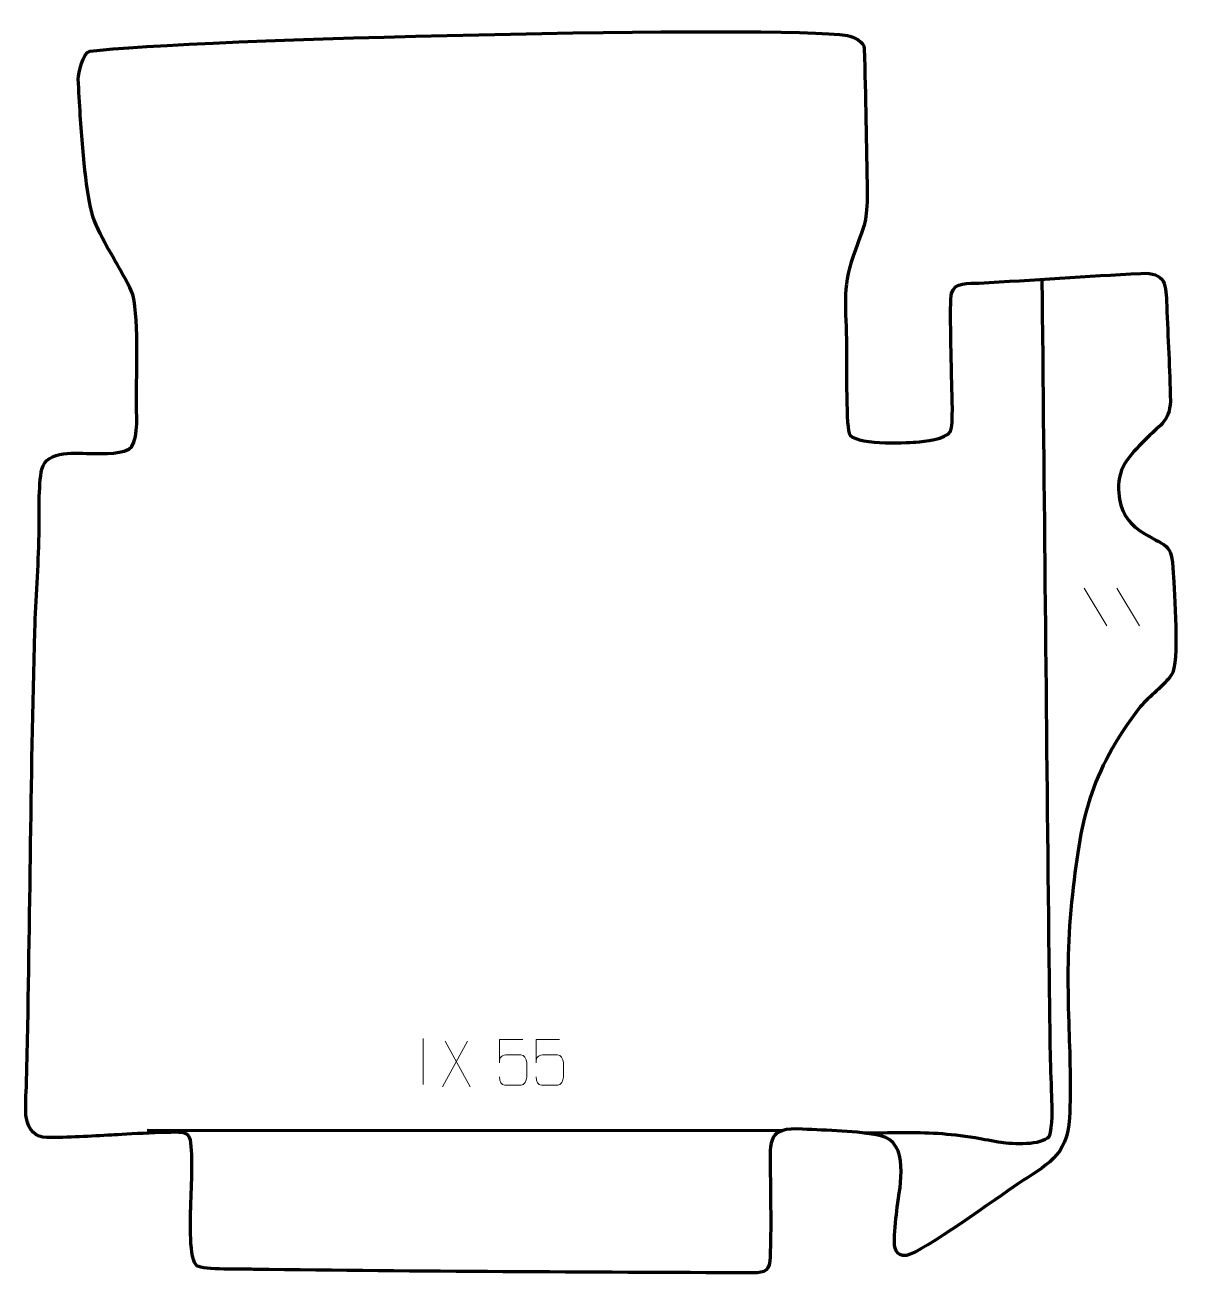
# Model space of a CAD drawing. Header units: millimetres. Extents: x 1070 to 1700, y 159 to 840.
import ezdxf

# ---------------------------------------------------------------- set-up
doc = ezdxf.new("R2010")
doc.units = ezdxf.units.MM
doc.header["$MEASUREMENT"] = 0
doc.layers.add('layer 1', color=7, linetype='Continuous')

msp = doc.modelspace()

# ---------------------------------------------------------------- linework, layer by layer
at = {"layer": 'layer 1', "color": 242, "lineweight": 158}
msp.add_open_spline([(1098.6372, 810.6588), (1098.9506, 804.0011), (1099.306, 797.3347), (1099.7148, 790.832), (1099.7148, 790.832), (1101.2548, 766.3406), (1103.5619, 744.1668), (1107.3254, 733.4887), (1107.3254, 733.4887), (1112.334, 720.6659), (1121.8695, 707.466), (1127.8046, 694.3811), (1127.8046, 694.3811), (1131.8749, 684.8199), (1130.3536, 648.1932), (1130.3146, 635.8105), (1130.3146, 635.8105), (1130.3394, 628.8298), (1131.5726, 615.6684), (1127.8119, 610.1379), (1127.8119, 610.1379), (1124.3123, 605.6626), (1111.73, 606.2719), (1106.4245, 606.2911), (1106.4245, 606.2911), (1098.3302, 606.3758), (1081.2284, 608.3868), (1078.7652, 597.7885), (1078.7652, 597.7885), (1076.7836, 589.2624), (1077.3756, 571.5961), (1077.2726, 562.1193), (1077.2726, 562.1193), (1076.8822, 544.3673), (1075.4442, 526.9735), (1074.9148, 509.3228), (1074.9148, 509.3228), (1072.571, 427.1972), (1072.4206, 344.979), (1070.3561, 262.8304), (1070.3561, 262.8304), (1070.2328, 258.0593), (1069.532, 247.7432), (1070.308, 243.6186), (1070.308, 243.6186), (1071.4866, 237.3541), (1075.0928, 233.34), (1081.566, 233.1944), (1081.566, 233.1944), (1092.7645, 233.0021), (1105.5429, 233.9824), (1116.8149, 234.5401), (1116.8149, 234.5401), (1123.2258, 234.8611), (1151.916, 236.693), (1156.0546, 235.7904), (1156.0546, 235.7904), (1158.2756, 235.3061), (1159.3048, 233.7586), (1159.767, 231.8295), (1159.767, 231.8295), (1161.4631, 223.9653), (1160.114, 203.1403), (1159.9295, 194.2766), (1159.9295, 194.2766), (1159.8229, 189.152), (1158.8633, 166.0495), (1163.4958, 163.1125), (1163.4958, 163.1125), (1166.7186, 161.0692), (1188.805, 161.3655), (1194.1565, 161.2893), (1194.1565, 161.2893), (1284.8373, 159.9967), (1375.732, 159.8273), (1466.4398, 159.318), (1466.4398, 159.318), (1473.7866, 159.2767), (1475.7203, 160.9359), (1476.0073, 168.1541), (1476.0073, 168.1541), (1476.6318, 183.8625), (1476.2294, 200.194), (1476.0985, 215.9592), (1476.0985, 215.9592), (1475.9679, 231.6357), (1474.7322, 238.8836), (1493.7021, 237.7747), (1493.7021, 237.7747), (1506.7965, 237.0436), (1523.7579, 236.9197), (1536.327, 234.1372), (1536.327, 234.1372), (1552.2584, 230.6104), (1546.9388, 206.701), (1545.4103, 195.2913), (1545.4103, 195.2913), (1544.8528, 190.2136), (1543.8853, 182.9524), (1543.7919, 178.03), (1543.7919, 178.03), (1543.6981, 173.0935), (1544.3189, 168.136), (1550.4307, 168.8753), (1550.4307, 168.8753), (1558.9748, 170.491), (1600.6584, 200.8547), (1611.0813, 207.8607), (1611.0813, 207.8607), (1626.475, 218.0354), (1638.254, 223.0346), (1639.3321, 243.9247), (1639.3321, 243.9247), (1640.1955, 260.6549), (1639.4583, 278.8911), (1638.9336, 295.6994), (1638.9336, 295.6994), (1638.2109, 318.8431), (1638.0803, 338.386), (1640.4678, 361.5384), (1640.4678, 361.5384), (1645.1604, 406.431), (1649.9086, 431.6041), (1677.9365, 468.0924), (1677.9365, 468.0924), (1682.8153, 473.7815), (1691.091, 480.0235), (1694.8488, 485.3037), (1694.8488, 485.3037), (1699.6369, 492.0315), (1696.378, 530.9232), (1695.9025, 541.0799), (1695.9025, 541.0799), (1695.3394, 558.9435), (1691.5436, 554.8956), (1678.0411, 563.9896), (1678.0411, 563.9896), (1669.6788, 569.6217), (1666.6321, 576.7006), (1666.0766, 586.6409), (1666.0766, 586.6409), (1665.374, 599.2159), (1673.6406, 606.8711), (1681.8553, 615.0037), (1681.8553, 615.0037), (1689.375, 622.501), (1693.6782, 623.4971), (1694.3955, 634.8871), (1694.3955, 634.8871), (1694.052, 652.1786), (1693.026, 669.6019), (1692.355, 686.9), (1692.355, 686.9), (1691.9263, 698.2289), (1692.1248, 705.2319), (1678.2711, 704.5354), (1678.2711, 704.5354), (1648.8514, 703.0565), (1619.3928, 700.9376), (1589.9743, 699.2343), (1589.9743, 699.2343), (1584.3477, 698.9111), (1576.6426, 700.132), (1574.9148, 693.512), (1574.9148, 693.512), (1573.8614, 689.4756), (1574.9968, 651.0612), (1575.106, 643.7132), (1575.106, 643.7132), (1575.2127, 638.2525), (1576.0547, 622.7392), (1574.4844, 618.3917), (1574.4844, 618.3917), (1571.8535, 614.0035), (1560.1026, 612.8866), (1555.5154, 612.49), (1555.5154, 612.49), (1549.345, 612.0977), (1521.1795, 610.8084), (1519.0906, 617.385), (1519.0906, 617.385), (1517.3312, 622.9244), (1517.7349, 659.7235), (1517.6717, 668.4881), (1517.6717, 668.4881), (1517.1734, 688.6406), (1515.2503, 697.936), (1522.5359, 717.4811), (1522.5359, 717.4811), (1527.6338, 730.9465), (1528.9669, 733.2522), (1528.9512, 748.554), (1528.9512, 748.554), (1528.6344, 774.6965), (1528.09, 800.9491), (1527.3853, 827.1963), (1527.3853, 827.1963), (1527.2924, 830.664), (1521.5875, 833.7898), (1518.2112, 834.318), (1518.2112, 834.318), (1481.5605, 840.0523), (1156.434, 832.6218), (1105.0176, 825.695), (1105.0176, 825.695), (1101.1573, 825.175), (1098.5103, 813.356), (1098.6372, 810.6588)], degree=3, knots=[0, 0, 0, 0, 0.01886792, 0.01886792, 0.01886792, 0.01886792, 0.03773585, 0.03773585, 0.03773585, 0.03773585, 0.05660377, 0.05660377, 0.05660377, 0.05660377, 0.0754717, 0.0754717, 0.0754717, 0.0754717, 0.09433962, 0.09433962, 0.09433962, 0.09433962, 0.11320755, 0.11320755, 0.11320755, 0.11320755, 0.13207547, 0.13207547, 0.13207547, 0.13207547, 0.1509434, 0.1509434, 0.1509434, 0.1509434, 0.16981132, 0.16981132, 0.16981132, 0.16981132, 0.18867925, 0.18867925, 0.18867925, 0.18867925, 0.20754717, 0.20754717, 0.20754717, 0.20754717, 0.22641509, 0.22641509, 0.22641509, 0.22641509, 0.24528302, 0.24528302, 0.24528302, 0.24528302, 0.26415094, 0.26415094, 0.26415094, 0.26415094, 0.28301887, 0.28301887, 0.28301887, 0.28301887, 0.30188679, 0.30188679, 0.30188679, 0.30188679, 0.32075472, 0.32075472, 0.32075472, 0.32075472, 0.33962264, 0.33962264, 0.33962264, 0.33962264, 0.35849057, 0.35849057, 0.35849057, 0.35849057, 0.37735849, 0.37735849, 0.37735849, 0.37735849, 0.39622642, 0.39622642, 0.39622642, 0.39622642, 0.41509434, 0.41509434, 0.41509434, 0.41509434, 0.43396226, 0.43396226, 0.43396226, 0.43396226, 0.45283019, 0.45283019, 0.45283019, 0.45283019, 0.47169811, 0.47169811, 0.47169811, 0.47169811, 0.49056604, 0.49056604, 0.49056604, 0.49056604, 0.50943396, 0.50943396, 0.50943396, 0.50943396, 0.52830189, 0.52830189, 0.52830189, 0.52830189, 0.54716981, 0.54716981, 0.54716981, 0.54716981, 0.56603774, 0.56603774, 0.56603774, 0.56603774, 0.58490566, 0.58490566, 0.58490566, 0.58490566, 0.60377358, 0.60377358, 0.60377358, 0.60377358, 0.62264151, 0.62264151, 0.62264151, 0.62264151, 0.64150943, 0.64150943, 0.64150943, 0.64150943, 0.66037736, 0.66037736, 0.66037736, 0.66037736, 0.67924528, 0.67924528, 0.67924528, 0.67924528, 0.69811321, 0.69811321, 0.69811321, 0.69811321, 0.71698113, 0.71698113, 0.71698113, 0.71698113, 0.73584906, 0.73584906, 0.73584906, 0.73584906, 0.75471698, 0.75471698, 0.75471698, 0.75471698, 0.77358491, 0.77358491, 0.77358491, 0.77358491, 0.79245283, 0.79245283, 0.79245283, 0.79245283, 0.81132075, 0.81132075, 0.81132075, 0.81132075, 0.83018868, 0.83018868, 0.83018868, 0.83018868, 0.8490566, 0.8490566, 0.8490566, 0.8490566, 0.86792453, 0.86792453, 0.86792453, 0.86792453, 0.88679245, 0.88679245, 0.88679245, 0.88679245, 0.90566038, 0.90566038, 0.90566038, 0.90566038, 0.9245283, 0.9245283, 0.9245283, 0.9245283, 0.94339623, 0.94339623, 0.94339623, 0.94339623, 0.96226415, 0.96226415, 0.96226415, 0.96226415, 1, 1, 1, 1], dxfattribs=at)
at = {"layer": 'layer 1', "color": 142, "lineweight": 158}
msp.add_open_spline([(1624.2704, 701.3455), (1624.3381, 694.9557), (1624.4059, 688.5659), (1624.4736, 682.1761), (1624.4736, 682.1761), (1625.7527, 561.4218), (1626.8096, 440.6653), (1628.2052, 319.9123), (1628.2052, 319.9123), (1628.3492, 307.4582), (1628.5035, 295.0044), (1628.6703, 282.5505), (1628.6703, 282.5505), (1628.7929, 273.4166), (1629.1852, 264.7639), (1629.4896, 255.6681), (1629.4896, 255.6681), (1629.6617, 250.5234), (1630.1596, 238.3918), (1628.1698, 233.8245), (1628.1698, 233.8245), (1624.0925, 228.5696), (1608.2137, 229.6516), (1602.1368, 230.4253), (1602.1368, 230.4253), (1597.3776, 231.1554), (1592.6385, 232.1662), (1587.8933, 233.0099), (1587.8933, 233.0099), (1572.8385, 235.2961), (1562.4423, 235.9164), (1547.2149, 235.7525), (1547.2149, 235.7525), (1540.7698, 235.6831), (1534.3246, 235.627), (1527.8794, 235.5718)], degree=3, knots=[0, 0, 0, 0, 0.1, 0.1, 0.1, 0.1, 0.2, 0.2, 0.2, 0.2, 0.3, 0.3, 0.3, 0.3, 0.4, 0.4, 0.4, 0.4, 0.5, 0.5, 0.5, 0.5, 0.6, 0.6, 0.6, 0.6, 0.7, 0.7, 0.7, 0.7, 0.8, 0.8, 0.8, 0.8, 1, 1, 1, 1], dxfattribs=at)
at = {"layer": 'layer 1', "color": 250, "lineweight": 9}
for points in [[(1647.4156, 532.8524), (1647.4156, 532.8524), (1659.7799, 512.3081), (1659.7799, 512.3081)], [(1665.1455, 532.8524), (1665.1455, 532.8524), (1677.5098, 512.3081), (1677.5098, 512.3081)], [(1286.8125, 287.1496), (1286.8125, 287.1496), (1286.8125, 262.1755), (1286.8125, 262.1755)], [(1310.9627, 285.8056), (1310.9627, 285.8056), (1297.2221, 260.9098), (1297.2221, 260.9098)], [(1298.6767, 285.8056), (1298.6767, 285.8056), (1312.4173, 260.8521), (1312.4173, 260.8521)]]:
    msp.add_open_spline(points, degree=3, dxfattribs=at)
for points in [[(1341.1706, 286.6376), (1341.1706, 286.6376), (1328.3189, 286.6376), (1328.3189, 286.6376), (1328.3189, 286.6376), (1328.3192, 282.407), (1328.3192, 278.1761), (1328.3189, 273.9449), (1328.3189, 273.9449), (1328.3186, 277.255), (1329.9496, 278.3268), (1332.7616, 278.3873), (1332.7616, 278.3873), (1335.2012, 278.3876), (1337.6407, 278.3876), (1340.0799, 278.3873), (1340.0799, 278.3873), (1341.7297, 278.3941), (1343.2046, 276.0136), (1343.2331, 273.9449), (1343.2331, 273.9449), (1343.2328, 271.3576), (1343.2328, 268.77), (1343.2331, 266.1823), (1343.2331, 266.1823), (1343.2793, 264.2229), (1341.7799, 261.7866), (1340.154, 261.7281), (1340.154, 261.7281), (1338.1975, 261.7284), (1333.3025, 261.7284), (1331.3455, 261.7281), (1331.3455, 261.7281), (1329.5, 261.7193), (1328.3929, 263.6841), (1328.3721, 266.2352)], [(1361.1706, 286.6376), (1361.1706, 286.6376), (1348.3189, 286.6376), (1348.3189, 286.6376), (1348.3189, 286.6376), (1348.3192, 282.407), (1348.3192, 278.1761), (1348.3189, 273.9449), (1348.3189, 273.9449), (1348.3186, 277.255), (1349.9496, 278.3268), (1352.7616, 278.3873), (1352.7616, 278.3873), (1355.2012, 278.3876), (1357.6407, 278.3876), (1360.0799, 278.3873), (1360.0799, 278.3873), (1361.7297, 278.3941), (1363.2046, 276.0136), (1363.2331, 273.9449), (1363.2331, 273.9449), (1363.2328, 271.3576), (1363.2328, 268.77), (1363.2331, 266.1823), (1363.2331, 266.1823), (1363.2793, 264.2229), (1361.7799, 261.7866), (1360.154, 261.7281), (1360.154, 261.7281), (1358.1975, 261.7284), (1353.3025, 261.7284), (1351.3455, 261.7281), (1351.3455, 261.7281), (1349.5, 261.7193), (1348.3929, 263.6841), (1348.3721, 266.2352)]]:
    msp.add_open_spline(points, degree=3, knots=[0, 0, 0, 0, 0.1, 0.1, 0.1, 0.1, 0.2, 0.2, 0.2, 0.2, 0.3, 0.3, 0.3, 0.3, 0.4, 0.4, 0.4, 0.4, 0.5, 0.5, 0.5, 0.5, 0.6, 0.6, 0.6, 0.6, 0.7, 0.7, 0.7, 0.7, 0.8, 0.8, 0.8, 0.8, 1, 1, 1, 1], dxfattribs=at)
at = {"layer": 'layer 1', "color": 142, "lineweight": 158}
msp.add_open_spline([(1136.1374, 237.2685), (1136.1374, 237.2685), (1482.9504, 237.0444), (1482.9504, 237.0444)], degree=3, dxfattribs=at)

doc.saveas('drawing.dxf')
